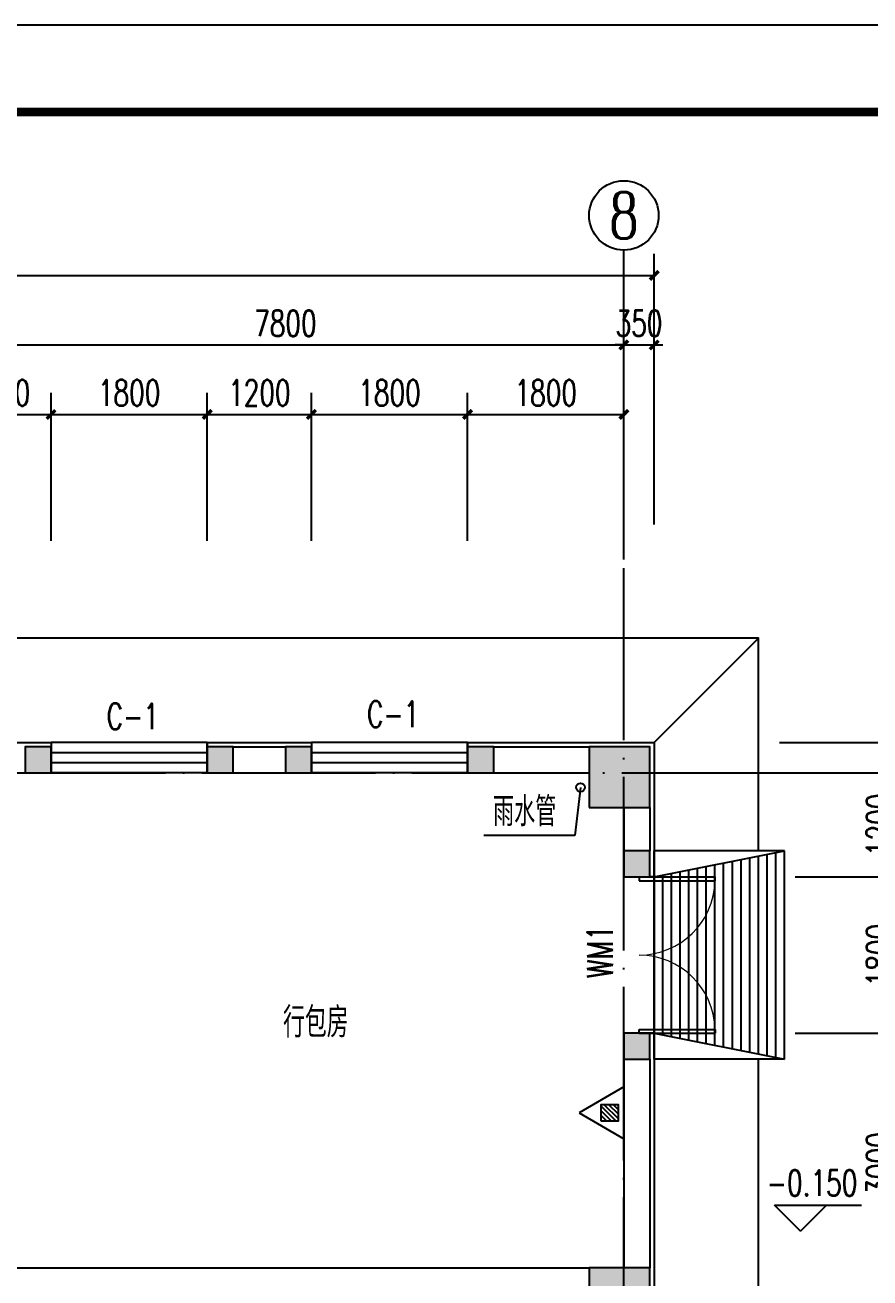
# Model space of a CAD drawing. Extents: x 63793 to 231107, y 20849 to 337643.
# Drawn here: x 197299 to 207035, y 279621 to 294050 of the extents above; entities that cross this region are included whole.
import ezdxf
from ezdxf.enums import TextEntityAlignment as Align

# ---------------------------------------------------------------- set-up
doc = ezdxf.new("R2010")
doc.units = 0
doc.header["$LTSCALE"] = 1000
doc.header["$MEASUREMENT"] = 0
doc.linetypes.add('DASH', pattern=[0.35, 0.25, -0.1])
doc.linetypes.add('DOTE', pattern=[2.42, 2, -0.2, 0.02, -0.2])
for name, color, linetype in [('AXIS', 3, 'Continuous'), ('AXIS_TEXT', 7, 'Continuous'), ('COLUMN', 2, 'Continuous'), ('DIM_ELEV', 3, 'Continuous'), ('DIM_LEAD', 3, 'Continuous'), ('DOTE', 1, 'DOTE'), ('EQUIP_消防', 7, 'Continuous'), ('PUB_DIM', 3, 'Continuous'), ('PUB_HATCH', 8, 'Continuous'), ('PUB_TEXT', 7, 'Continuous'), ('PUB_TITLE', 4, 'Continuous'), ('SURFACE', 6, 'Continuous'), ('WALL', 2, 'Continuous'), ('WINDOW', 4, 'Continuous'), ('WINDOW_TEXT', 7, 'Continuous'), ('新块$0$2D_ROOF', 144, 'Continuous')]:
    doc.layers.add(name, color=color, linetype=linetype)
doc.styles.add('_TCH_AXIS', font='COMPLEX', dxfattribs={"bigfont": 'GBCBIG'})
doc.styles.add('_TCH_DIM', font='SIMPLEX', dxfattribs={"bigfont": 'GBCBIG'})
doc.styles.add('_TCH_DIM_T3', font='SIMPLEX', dxfattribs={"width": 0.705882, "bigfont": 'GBCBIG'})
doc.styles.add('_TCH_WINDOW', font='SIMPLEX', dxfattribs={"height": 3.5, "bigfont": 'GBCBIG'})
doc.styles.add('COMPLEX', font='COMPLEX')
doc.styles.get("Standard").update_dxf_attribs({"font": 'gbenor.shx', "bigfont": 'gbcbig.shx'})
doc.dimstyles.new('_TCH_ARCH&&100', dxfattribs={"dimtxt": 297.5, "dimasz": 100, "dimexe": 250, "dimexo": 300, "dimgap": 100, "dimtad": 1, "dimdec": 0, "dimzin": 0, "dimdsep": 46, "dimtxsty": '_TCH_DIM_T3', "dimblk": 'ARCHTICK', "dimcen": 0.09, "dimclrt": 7, "dimazin": 2, "dimtfac": 1, "dimtdec": 0, "dimtix": 1, "dimtmove": 2, "dimatfit": 3, "dimfxl": 0, "dimtolj": 1, "dimtzin": 0, "dimarcsym": 0})

# ---------------------------------------------------------------- blocks, each defined once
blk = doc.blocks.new('$ATTACHMENT$00000214')
h = blk.add_hatch()
h.set_pattern_fill('ANSI31', color=256, scale=200, style=0)
h.set_pattern_definition([(45, (-38543.802, -6842.639), (-17.67767, 17.67767), [])])
h.paths.add_polyline_path([(-64.9, 1.9), (64.9, 1.9), (64.9, -127.9), (-64.9, -127.9)])
for points in [[(0, 171.8), (-198.4, -171.8), (198.4, -171.8)], [(-64.9, 1.9), (64.9, 1.9), (64.9, -127.9), (-64.9, -127.9)]]:
    blk.add_lwpolyline(points, close=True)
blk = doc.blocks.new('dsff')
at = {"layer": 'EQUIP_消防', "xscale": 1.5, "yscale": 1.5, "zscale": 1.5, "rotation": 90}
blk.add_blockref('$ATTACHMENT$00000214', (414441, 690), dxfattribs=at)
blk = doc.blocks.new('_ArchTick')
at = {"color": 0, "linetype": 'ByBlock', "const_width": 0.4}
blk.add_lwpolyline([(-0.5, -0.5), (0.5, 0.5)], dxfattribs=at)
blk = doc.blocks.new('*D160')
at = {"layer": 'Defpoints', "color": 0, "transparency": 16777216}
for p in [(205874, 282439), (207392, 282439), (205874, 279439)]:
    blk.add_point(p, dxfattribs=at)
at = {"layer": 'PUB_DIM', "color": 0, "lineweight": -2, "transparency": 16777216}
for p, q in [((206174, 282439), (207642, 282439)), ((207392, 279439), (207392, 282439)), ((206174, 279439), (207642, 279439))]:
    blk.add_line(p, q, dxfattribs=at)
at = {"layer": 'PUB_DIM', "color": 0, "lineweight": -2, "transparency": 16777216, "xscale": 100, "yscale": 100, "zscale": 100}
for p, rotation in [((207392, 282439), 90), ((207392, 279439), 270)]:
    blk.add_blockref('_ArchTick', p, dxfattribs=dict(at, rotation=rotation))
at = {"layer": 'PUB_DIM', "color": 7, "transparency": 16777216, "insert": (207144, 280939), "char_height": 297.5, "attachment_point": 5, "rotation": 90, "style": '_TCH_DIM_T3'}
blk.add_mtext('\\A1;3000', dxfattribs=at)
blk = doc.blocks.new('*D161')
at = {"layer": 'Defpoints', "color": 0, "transparency": 16777216}
for p in [(205874, 284239), (207392, 284239), (205874, 282439)]:
    blk.add_point(p, dxfattribs=at)
at = {"layer": 'PUB_DIM', "color": 0, "lineweight": -2, "transparency": 16777216}
for p, q in [((206174, 284239), (207642, 284239)), ((207392, 282439), (207392, 284239)), ((206174, 282439), (207642, 282439))]:
    blk.add_line(p, q, dxfattribs=at)
at = {"layer": 'PUB_DIM', "color": 0, "lineweight": -2, "transparency": 16777216, "xscale": 100, "yscale": 100, "zscale": 100}
for p, rotation in [((207392, 284239), 90), ((207392, 282439), 270)]:
    blk.add_blockref('_ArchTick', p, dxfattribs=dict(at, rotation=rotation))
at = {"layer": 'PUB_DIM', "color": 7, "transparency": 16777216, "insert": (207144, 283339), "char_height": 297.5, "attachment_point": 5, "rotation": 90, "style": '_TCH_DIM_T3'}
blk.add_mtext('\\A1;1800', dxfattribs=at)
blk = doc.blocks.new('*D162')
at = {"layer": 'Defpoints', "color": 0, "transparency": 16777216}
for p in [(205874, 285439), (207392, 285439), (205874, 284239)]:
    blk.add_point(p, dxfattribs=at)
at = {"layer": 'PUB_DIM', "color": 0, "lineweight": -2, "transparency": 16777216}
for p, q in [((206174, 285439), (207642, 285439)), ((207392, 284239), (207392, 285439)), ((206174, 284239), (207642, 284239))]:
    blk.add_line(p, q, dxfattribs=at)
at = {"layer": 'PUB_DIM', "color": 0, "lineweight": -2, "transparency": 16777216, "xscale": 100, "yscale": 100, "zscale": 100}
for p, rotation in [((207392, 285439), 90), ((207392, 284239), 270)]:
    blk.add_blockref('_ArchTick', p, dxfattribs=dict(at, rotation=rotation))
at = {"layer": 'PUB_DIM', "color": 7, "transparency": 16777216, "insert": (207144, 284839), "char_height": 297.5, "attachment_point": 5, "rotation": 90, "style": '_TCH_DIM_T3'}
blk.add_mtext('\\A1;1200', dxfattribs=at)
blk = doc.blocks.new('*D177')
at = {"layer": 'Defpoints', "color": 0, "transparency": 16777216}
for p in [(204199, 289566), (202399, 287812), (204199, 287812)]:
    blk.add_point(p, dxfattribs=at)
at = {"layer": 'PUB_DIM', "color": 0, "lineweight": -2, "transparency": 16777216}
for p, q in [((202399, 288112), (202399, 289816)), ((204199, 288112), (204199, 289816)), ((202399, 289566), (204199, 289566))]:
    blk.add_line(p, q, dxfattribs=at)
at = {"layer": 'PUB_DIM', "color": 0, "lineweight": -2, "transparency": 16777216, "xscale": 100, "yscale": 100, "zscale": 100, "rotation": 180}
blk.add_blockref('_ArchTick', (202399, 289566), dxfattribs=at)
at = {"layer": 'PUB_DIM', "color": 0, "lineweight": -2, "transparency": 16777216, "xscale": 100, "yscale": 100, "zscale": 100}
blk.add_blockref('_ArchTick', (204199, 289566), dxfattribs=at)
at = {"layer": 'PUB_DIM', "color": 7, "transparency": 16777216, "insert": (203299, 289815), "char_height": 297.5, "attachment_point": 5, "style": '_TCH_DIM_T3'}
blk.add_mtext('\\A1;1800', dxfattribs=at)
blk = doc.blocks.new('*D178')
at = {"layer": 'Defpoints', "color": 0, "transparency": 16777216}
for p in [(202399, 289566), (200599, 287812), (202399, 287812)]:
    blk.add_point(p, dxfattribs=at)
at = {"layer": 'PUB_DIM', "color": 0, "lineweight": -2, "transparency": 16777216}
for p, q in [((200599, 288112), (200599, 289816)), ((202399, 288112), (202399, 289816)), ((200599, 289566), (202399, 289566))]:
    blk.add_line(p, q, dxfattribs=at)
at = {"layer": 'PUB_DIM', "color": 0, "lineweight": -2, "transparency": 16777216, "xscale": 100, "yscale": 100, "zscale": 100, "rotation": 180}
blk.add_blockref('_ArchTick', (200599, 289566), dxfattribs=at)
at = {"layer": 'PUB_DIM', "color": 0, "lineweight": -2, "transparency": 16777216, "xscale": 100, "yscale": 100, "zscale": 100}
blk.add_blockref('_ArchTick', (202399, 289566), dxfattribs=at)
at = {"layer": 'PUB_DIM', "color": 7, "transparency": 16777216, "insert": (201499, 289815), "char_height": 297.5, "attachment_point": 5, "style": '_TCH_DIM_T3'}
blk.add_mtext('\\A1;1800', dxfattribs=at)
blk = doc.blocks.new('*D179')
at = {"layer": 'Defpoints', "color": 0, "transparency": 16777216}
for p in [(200599, 289566), (199399, 287812), (200599, 287812)]:
    blk.add_point(p, dxfattribs=at)
at = {"layer": 'PUB_DIM', "color": 0, "lineweight": -2, "transparency": 16777216}
for p, q in [((199399, 288112), (199399, 289816)), ((200599, 288112), (200599, 289816)), ((199399, 289566), (200599, 289566))]:
    blk.add_line(p, q, dxfattribs=at)
at = {"layer": 'PUB_DIM', "color": 0, "lineweight": -2, "transparency": 16777216, "xscale": 100, "yscale": 100, "zscale": 100, "rotation": 180}
blk.add_blockref('_ArchTick', (199399, 289566), dxfattribs=at)
at = {"layer": 'PUB_DIM', "color": 0, "lineweight": -2, "transparency": 16777216, "xscale": 100, "yscale": 100, "zscale": 100}
blk.add_blockref('_ArchTick', (200599, 289566), dxfattribs=at)
at = {"layer": 'PUB_DIM', "color": 7, "transparency": 16777216, "insert": (199999, 289815), "char_height": 297.5, "attachment_point": 5, "style": '_TCH_DIM_T3'}
blk.add_mtext('\\A1;1200', dxfattribs=at)
blk = doc.blocks.new('*D180')
at = {"layer": 'Defpoints', "color": 0, "transparency": 16777216}
for p in [(199399, 289566), (197599, 287812), (199399, 287812)]:
    blk.add_point(p, dxfattribs=at)
at = {"layer": 'PUB_DIM', "color": 0, "lineweight": -2, "transparency": 16777216}
for p, q in [((197599, 288112), (197599, 289816)), ((199399, 288112), (199399, 289816)), ((197599, 289566), (199399, 289566))]:
    blk.add_line(p, q, dxfattribs=at)
at = {"layer": 'PUB_DIM', "color": 0, "lineweight": -2, "transparency": 16777216, "xscale": 100, "yscale": 100, "zscale": 100, "rotation": 180}
blk.add_blockref('_ArchTick', (197599, 289566), dxfattribs=at)
at = {"layer": 'PUB_DIM', "color": 0, "lineweight": -2, "transparency": 16777216, "xscale": 100, "yscale": 100, "zscale": 100}
blk.add_blockref('_ArchTick', (199399, 289566), dxfattribs=at)
at = {"layer": 'PUB_DIM', "color": 7, "transparency": 16777216, "insert": (198499, 289815), "char_height": 297.5, "attachment_point": 5, "style": '_TCH_DIM_T3'}
blk.add_mtext('\\A1;1800', dxfattribs=at)
blk = doc.blocks.new('*D181')
at = {"layer": 'Defpoints', "color": 0, "transparency": 16777216}
for p in [(197599, 289566), (196399, 287812), (197599, 287812)]:
    blk.add_point(p, dxfattribs=at)
at = {"layer": 'PUB_DIM', "color": 0, "lineweight": -2, "transparency": 16777216}
for p, q in [((196399, 288112), (196399, 289816)), ((197599, 288112), (197599, 289816)), ((196399, 289566), (197599, 289566))]:
    blk.add_line(p, q, dxfattribs=at)
at = {"layer": 'PUB_DIM', "color": 0, "lineweight": -2, "transparency": 16777216, "xscale": 100, "yscale": 100, "zscale": 100, "rotation": 180}
blk.add_blockref('_ArchTick', (196399, 289566), dxfattribs=at)
at = {"layer": 'PUB_DIM', "color": 0, "lineweight": -2, "transparency": 16777216, "xscale": 100, "yscale": 100, "zscale": 100}
blk.add_blockref('_ArchTick', (197599, 289566), dxfattribs=at)
at = {"layer": 'PUB_DIM', "color": 7, "transparency": 16777216, "insert": (196999, 289815), "char_height": 297.5, "attachment_point": 5, "style": '_TCH_DIM_T3'}
blk.add_mtext('\\A1;1200', dxfattribs=at)
blk = doc.blocks.new('*D256')
at = {"layer": 'AXIS', "color": 0, "lineweight": -2, "transparency": 16777216}
for p, q in [((205992, 285439), (208442, 285439)), ((208192, 279439), (208192, 285439)), ((205992, 279439), (208442, 279439))]:
    blk.add_line(p, q, dxfattribs=at)
at = {"layer": 'Defpoints', "color": 0, "transparency": 16777216}
for p in [(205692, 285439), (208192, 285439), (205692, 279439)]:
    blk.add_point(p, dxfattribs=at)
at = {"layer": 'AXIS', "color": 0, "lineweight": -2, "transparency": 16777216, "xscale": 100, "yscale": 100, "zscale": 100}
for p, rotation in [((208192, 285439), 90), ((208192, 279439), 270)]:
    blk.add_blockref('_ArchTick', p, dxfattribs=dict(at, rotation=rotation))
at = {"layer": 'AXIS', "color": 7, "transparency": 16777216, "insert": (207944, 282439), "char_height": 297.5, "attachment_point": 5, "rotation": 90, "style": '_TCH_DIM_T3'}
blk.add_mtext('\\A1;6000', dxfattribs=at)
blk = doc.blocks.new('*D257')
at = {"layer": 'AXIS', "color": 0, "lineweight": -2, "transparency": 16777216}
for p, q in [((208192, 285789), (208192, 285889)), ((205992, 285789), (208442, 285789)), ((208192, 285439), (208192, 285789)), ((205992, 285439), (208442, 285439)), ((208192, 285439), (208192, 285339))]:
    blk.add_line(p, q, dxfattribs=at)
at = {"layer": 'Defpoints', "color": 0, "transparency": 16777216}
for p in [(205692, 285789), (208192, 285789), (205692, 285439)]:
    blk.add_point(p, dxfattribs=at)
at = {"layer": 'AXIS', "color": 0, "lineweight": -2, "transparency": 16777216, "xscale": 100, "yscale": 100, "zscale": 100}
for p, rotation in [((208192, 285789), 270), ((208192, 285439), 90)]:
    blk.add_blockref('_ArchTick', p, dxfattribs=dict(at, rotation=rotation))
at = {"layer": 'AXIS', "color": 7, "transparency": 16777216, "insert": (207944, 285614), "char_height": 297.5, "attachment_point": 5, "rotation": 90, "style": '_TCH_DIM_T3'}
blk.add_mtext('\\A1;350', dxfattribs=at)
blk = doc.blocks.new('*D258')
at = {"layer": 'AXIS', "color": 0, "lineweight": -2, "transparency": 16777216}
for p, q in [((205992, 285789), (209242, 285789)), ((208992, 264089), (208992, 285789)), ((205992, 264089), (209242, 264089))]:
    blk.add_line(p, q, dxfattribs=at)
at = {"layer": 'Defpoints', "color": 0, "transparency": 16777216}
for p in [(205692, 285789), (208992, 285789), (205692, 264089)]:
    blk.add_point(p, dxfattribs=at)
at = {"layer": 'AXIS', "color": 0, "lineweight": -2, "transparency": 16777216, "xscale": 100, "yscale": 100, "zscale": 100}
for p, rotation in [((208992, 285789), 90), ((208992, 264089), 270)]:
    blk.add_blockref('_ArchTick', p, dxfattribs=dict(at, rotation=rotation))
at = {"layer": 'AXIS', "color": 7, "transparency": 16777216, "insert": (208744, 274939), "char_height": 297.5, "attachment_point": 5, "rotation": 90, "style": '_TCH_DIM_T3'}
blk.add_mtext('\\A1;21700', dxfattribs=at)
blk = doc.blocks.new('*D282')
at = {"layer": 'AXIS', "color": 0, "lineweight": -2, "transparency": 16777216}
for p, q in [((196399, 288300), (196399, 290616)), ((204199, 288300), (204199, 290616)), ((196399, 290366), (204199, 290366))]:
    blk.add_line(p, q, dxfattribs=at)
at = {"layer": 'Defpoints', "color": 0, "transparency": 16777216}
for p in [(204199, 290366), (196399, 288000), (204199, 288000)]:
    blk.add_point(p, dxfattribs=at)
at = {"layer": 'AXIS', "color": 0, "lineweight": -2, "transparency": 16777216, "xscale": 100, "yscale": 100, "zscale": 100, "rotation": 180}
blk.add_blockref('_ArchTick', (196399, 290366), dxfattribs=at)
at = {"layer": 'AXIS', "color": 0, "lineweight": -2, "transparency": 16777216, "xscale": 100, "yscale": 100, "zscale": 100}
blk.add_blockref('_ArchTick', (204199, 290366), dxfattribs=at)
at = {"layer": 'AXIS', "color": 7, "transparency": 16777216, "insert": (200299, 290615), "char_height": 297.5, "attachment_point": 5, "style": '_TCH_DIM_T3'}
blk.add_mtext('\\A1;7800', dxfattribs=at)
blk = doc.blocks.new('*D283')
at = {"layer": 'AXIS', "color": 0, "lineweight": -2, "transparency": 16777216}
for p, q in [((204199, 288300), (204199, 290616)), ((204549, 288300), (204549, 290616)), ((204199, 290366), (204099, 290366)), ((204199, 290366), (204549, 290366)), ((204549, 290366), (204649, 290366))]:
    blk.add_line(p, q, dxfattribs=at)
at = {"layer": 'Defpoints', "color": 0, "transparency": 16777216}
for p in [(204549, 290366), (204199, 288000), (204549, 288000)]:
    blk.add_point(p, dxfattribs=at)
at = {"layer": 'AXIS', "color": 0, "lineweight": -2, "transparency": 16777216, "xscale": 100, "yscale": 100, "zscale": 100}
blk.add_blockref('_ArchTick', (204199, 290366), dxfattribs=at)
at = {"layer": 'AXIS', "color": 0, "lineweight": -2, "transparency": 16777216, "xscale": 100, "yscale": 100, "zscale": 100, "rotation": 180}
blk.add_blockref('_ArchTick', (204549, 290366), dxfattribs=at)
at = {"layer": 'AXIS', "color": 7, "transparency": 16777216, "insert": (204374, 290615), "char_height": 297.5, "attachment_point": 5, "style": '_TCH_DIM_T3'}
blk.add_mtext('\\A1;350', dxfattribs=at)
blk = doc.blocks.new('*D284')
at = {"layer": 'AXIS', "color": 0, "lineweight": -2, "transparency": 16777216}
for p, q in [((142649, 289600), (142649, 291416)), ((204549, 289600), (204549, 291416)), ((142649, 291166), (204549, 291166))]:
    blk.add_line(p, q, dxfattribs=at)
at = {"layer": 'Defpoints', "color": 0, "transparency": 16777216}
for p in [(204549, 291166), (142649, 289300), (204549, 289300)]:
    blk.add_point(p, dxfattribs=at)
at = {"layer": 'AXIS', "color": 0, "lineweight": -2, "transparency": 16777216, "xscale": 100, "yscale": 100, "zscale": 100, "rotation": 180}
blk.add_blockref('_ArchTick', (142649, 291166), dxfattribs=at)
at = {"layer": 'AXIS', "color": 0, "lineweight": -2, "transparency": 16777216, "xscale": 100, "yscale": 100, "zscale": 100}
blk.add_blockref('_ArchTick', (204549, 291166), dxfattribs=at)
at = {"layer": 'AXIS', "color": 7, "transparency": 16777216, "insert": (172857, 291441), "char_height": 297.5, "attachment_point": 5, "style": '_TCH_DIM_T3'}
blk.add_mtext('\\A1;61900', dxfattribs=at)
blk = doc.blocks.new('_FZH')
blk.add_lwpolyline([(-0.5, -0.5), (0.5, -0.5), (0.5, 0.5), (-0.5, 0.5)], close=True)
at = {"layer": 'PUB_HATCH'}
blk.add_solid([(-0.5, -0.5), (0.5, -0.5), (-0.5, 0.5), (0.5, 0.5)], dxfattribs=at)
blk = doc.blocks.new('$DorLib2D$00000002')
for p, q in [((-0.5, 0), (-0.5, 0.4875)), ((-0.475, 0.4875), (-0.5, 0.4875)), ((-0.475, 0), (-0.475, 0.4875)), ((0.475, 0), (0.475, 0.4875)), ((0.475, 0.4875), (0.5, 0.4875)), ((0.5, 0), (0.5, 0.4875)), ((-0.5, 0), (-0.475, 0)), ((0.5, 0), (0.475, 0))]:
    blk.add_line(p, q)
at = {"lineweight": 13}
for centre, start, end in [((-0.4875, 0), 0, 88.53072), ((0.4875, 0), 91.46928, 180)]:
    blk.add_arc(centre, 0.4875, start, end, dxfattribs=at)
blk = doc.blocks.new('$WINLIB2D$00000001')
for p, q in [((-0.5, 0.5), (0.5, 0.5)), ((-0.5, 0.5), (-0.5, -0.5)), ((0.5, -0.5), (0.5, 0.5)), ((0.5, 0.1667), (-0.5, 0.1667)), ((0.5, -0.1667), (-0.5, -0.1667)), ((-0.5, -0.5), (0.5, -0.5))]:
    blk.add_line(p, q)
blk = doc.blocks.new('_AXISO')
blk.add_circle((0, 0), 0.5)
at = {"layer": 'AXIS_TEXT', "style": 'COMPLEX', "width": 1.041667}
blk.add_attdef('A', text='', height=0.56, dxfattribs=at).set_placement((-0.25, -0.28), (0.25, -0.28), align=Align.FIT)

msp = doc.modelspace()

# ---------------------------------------------------------------- linework, layer by layer
for p, q in [((204549.3, 285788.9), (205749.4, 286989)), ((205749.4, 279138.9), (205749.4, 282138.9))]:
    msp.add_line(p, q)
at = {"color": 9}
for p, q in [((206049.3, 284538.9), (204549.3, 284538.9)), ((204549.3, 282138.9), (204549.3, 284538.9)), ((204549.3, 284238.9), (206049.3, 284538.9)), ((205349.3, 282278.9), (205349.3, 284398.9)), ((205449.3, 282258.9), (205449.3, 284418.9)), ((205549.3, 282238.9), (205549.3, 284438.9)), ((205649.3, 282218.9), (205649.3, 284458.9)), ((205749.3, 282198.9), (205749.3, 284478.9)), ((205849.3, 282178.9), (205849.3, 284498.9)), ((205949.3, 282158.9), (205949.3, 284518.9)), ((206049.3, 282138.9), (206049.3, 284538.9)), ((204649.3, 282418.9), (204649.3, 284258.9)), ((204749.3, 282398.9), (204749.3, 284278.9)), ((204849.3, 282378.9), (204849.3, 284298.9)), ((204949.3, 282358.9), (204949.3, 284318.9)), ((205049.3, 282338.9), (205049.3, 284338.9)), ((205149.3, 282318.9), (205149.3, 284358.9)), ((205249.3, 282298.9), (205249.3, 284378.9)), ((204549.3, 282438.9), (206049.3, 282138.9)), ((206049.3, 282138.9), (204549.3, 282138.9))]:
    msp.add_line(p, q, dxfattribs=at)
msp.add_lwpolyline([(205749.4, 284538.9), (205749.4, 286989), (194899.3, 286988.9)])
at = {"layer": 'AXIS'}
for p, q in [((204199.3, 287895.5), (204199.3, 291457.5)), ((206426.7, 285438.9), (209365.8, 285438.9))]:
    msp.add_line(p, q, dxfattribs=at)
at = {"layer": 'DIM_ELEV'}
for p, q in [((206233.9, 280160.9), (205933.9, 280460.9)), ((205933.9, 280460.9), (206935.7, 280460.9)), ((206233.9, 280160.9), (206533.9, 280460.9))]:
    msp.add_line(p, q, dxfattribs=at)
at = {"layer": 'DIM_LEAD'}
for p, q in [((203699.2, 285271), (203635, 284718.3)), ((203635, 284718.3), (202586.6, 284718.3))]:
    msp.add_line(p, q, dxfattribs=at)
at = {"layer": 'DOTE'}
for p, q in [((204199.3, 261612.7), (204199.3, 287795.5)), ((138837, 285438.9), (206199.3, 285438.9))]:
    msp.add_line(p, q, dxfattribs=at)
at = {"layer": 'PUB_TITLE'}
msp.add_lwpolyline([(132027.2, 252050.1), (221227.2, 252050.1), (221227.2, 294050.1), (132027.2, 294050.1)], close=True, dxfattribs=at)
at = {"layer": 'PUB_TITLE', "const_width": 100}
msp.add_lwpolyline([(134527.2, 253050.1), (220227.2, 253050.1), (220227.2, 293050.1), (134527.2, 293050.1)], close=True, dxfattribs=at)
at = {"layer": 'SURFACE'}
for p, q in [((196399.3, 285788.9), (197449.3, 285788.9)), ((197449.3, 285788.9), (197599.3, 285788.9)), ((197599.3, 285788.9), (197599.3, 285738.9)), ((199399.3, 285788.9), (199399.3, 285738.9)), ((199399.3, 285788.9), (199549.3, 285788.9)), ((199549.3, 285788.9), (200449.3, 285788.9)), ((200449.3, 285788.9), (200599.3, 285788.9)), ((200599.3, 285788.9), (200599.3, 285738.9)), ((202399.3, 285788.9), (202399.3, 285738.9)), ((202399.3, 285788.9), (202549.3, 285788.9)), ((202549.3, 285788.9), (204549.3, 285788.9)), ((204549.3, 285788.9), (204549.3, 284388.9)), ((204549.3, 284388.9), (204549.3, 284238.9)), ((204549.3, 284238.9), (204499.3, 284238.9)), ((204549.3, 282438.9), (204499.3, 282438.9)), ((204549.3, 282438.9), (204549.3, 282288.9)), ((204549.3, 282288.9), (204549.3, 279438.9))]:
    msp.add_line(p, q, dxfattribs=at)
at = {"layer": 'WALL'}
for p, q in [((199699.3, 285738.9), (200299.3, 285738.9)), ((202699.3, 285738.9), (203799.3, 285738.9)), ((199699.3, 285438.9), (200299.3, 285438.9)), ((202699.3, 285438.9), (203799.3, 285438.9)), ((204199.3, 285038.9), (204199.3, 284538.9)), ((204499.3, 285038.9), (204499.3, 284538.9)), ((204199.3, 282138.9), (204199.3, 279738.9)), ((204499.3, 282138.9), (204499.3, 279738.9)), ((196799.3, 279738.9), (203799.3, 279738.9))]:
    msp.add_line(p, q, dxfattribs=at)
at = {"layer": 'WINDOW'}
msp.add_line((204549.3, 284238.9), (204549.3, 282438.9), dxfattribs=at)
at = {"layer": '新块$0$2D_ROOF', "color": 3}
msp.add_circle((203699.2, 285271), 50, dxfattribs=at)

# ---------------------------------------------------------------- block references
msp.add_blockref('dsff', (-210499.8, 280832.5))
at = {"layer": 'AXIS'}
ref = msp.add_blockref('_AXISO', (204199.3, 291857.5), dxfattribs=dict(at, xscale=800, yscale=800, zscale=800))
ref.add_attrib('A', '8', dxfattribs={"layer": 'AXIS_TEXT', "height": 532.5, "style": '_TCH_AXIS'}).set_placement((204021.8, 291591.3), (204376.8, 291591.3), align=Align.FIT)
at = {"layer": 'COLUMN'}
for p, xscale, yscale, zscale in [((197449.3, 285588.9), 300, 300, 300), ((200449.3, 285588.9), 300, 300, 300), ((204149.3, 285388.9), 700, 700, 700), ((204149.3, 279388.9), 699.9999999997672, 699.9999999997672, 699.9999999997672)]:
    msp.add_blockref('_FZH', p, dxfattribs=dict(at, xscale=xscale, yscale=yscale, zscale=zscale))
at = {"layer": 'COLUMN', "xscale": 300, "yscale": 300, "zscale": 300, "rotation": 90}
for p in [(199549.3, 285588.9), (202549.3, 285588.9), (204349.3, 284388.9), (204349.3, 282288.9)]:
    msp.add_blockref('_FZH', p, dxfattribs=at)
at = {"layer": 'WINDOW'}
ref = msp.add_blockref('$WINLIB2D$00000001', (198499.3, 285613.9), dxfattribs=dict(at, xscale=-1800, yscale=-350, zscale=-1800))
ref.add_attrib('A', 'C-1', (198239.3, 285940.2), dxfattribs={"layer": 'WINDOW_TEXT', "height": 297.5, "style": '_TCH_WINDOW', "width": 0.705882})
ref = msp.add_blockref('$WINLIB2D$00000001', (201499.3, 285613.9), dxfattribs=dict(at, xscale=-1800, yscale=-350, zscale=-1800))
ref.add_attrib('A', 'C-1', (201239.3, 285965.2), dxfattribs={"layer": 'WINDOW_TEXT', "height": 297.5, "style": '_TCH_WINDOW', "width": 0.705882})
ref = msp.add_blockref('$DorLib2D$00000002', (204374.3, 283338.9), dxfattribs=dict(at, xscale=1800, yscale=1800, zscale=1800, rotation=269.9999999999978))
ref.add_attrib('A', 'WM1', (204073, 283073.9), dxfattribs={"layer": 'WINDOW_TEXT', "height": 297.5, "rotation": 90, "style": '_TCH_WINDOW', "width": 0.705882})

# ---------------------------------------------------------------- texts
at = {"linetype": 'DASH', "insert": (200271.3, 282739.4), "char_height": 350, "width": 1235.139, "attachment_point": 1}
msp.add_mtext('行包房', dxfattribs=at)
at = {"layer": 'PUB_TEXT', "style": '_TCH_DIM'}
msp.add_text('雨水管', height=337.59, dxfattribs=at).set_placement((202691.6, 284823.3))
at = {"layer": 'PUB_TEXT', "style": '_TCH_DIM', "width": 0.705882}
msp.add_text('-0.150', height=297.5, dxfattribs=at).set_placement((205845.7, 280565.9))

# ---------------------------------------------------------------- dimensions: what is measured, and where the dimension line sits
at = {"layer": 'AXIS'}
dim = msp.add_linear_dim(base=(204549.3, 291166.2), p1=(142649.3, 289299.5), p2=(204549.3, 289299.5), angle=0, text='61900', dimstyle='_TCH_ARCH&&100', dxfattribs=at)
dim.commit()
dim.dimension.update_dxf_attribs({"geometry": '*D284', "text_midpoint": (172856.9, 291441.2), "dimtype": 129})
for p1, p2, distance, text, picture, middle in [((196399.3, 287999.5), (204199.3, 287999.5), 2366.7, '7800', '*D282', (200299.3, 290615)), ((204199.3, 287999.5), (204549.3, 287999.5), 2366.7, '350', '*D283', (204374.3, 290615)), ((205692.4, 285438.9), (205692.4, 285788.9), -2500, '350', '*D257', (207943.6, 285613.9)), ((205692.4, 264088.9), (205692.4, 285788.9), -3300, '21700', '*D258', (208743.6, 274938.9)), ((205692.4, 279438.9), (205692.4, 285438.9), -2500, '6000', '*D256', (207943.6, 282438.9))]:
    dim = msp.add_aligned_dim(p1=p1, p2=p2, distance=distance, text=text, dimstyle='_TCH_ARCH&&100', dxfattribs=at)
    dim.commit()
    dim.dimension.update_dxf_attribs({"geometry": picture, "text_midpoint": middle})
at = {"layer": 'PUB_DIM'}
for p1, p2, distance, text, picture, middle in [((196399.3, 287811.7), (197599.3, 287811.7), 1754.5, '1200', '*D181', (196999.3, 289815)), ((197599.3, 287811.7), (199399.3, 287811.7), 1754.5, '1800', '*D180', (198499.3, 289815)), ((199399.3, 287811.7), (200599.3, 287811.7), 1754.5, '1200', '*D179', (199999.3, 289815)), ((200599.3, 287811.7), (202399.3, 287811.7), 1754.5, '1800', '*D178', (201499.3, 289815)), ((202399.3, 287811.7), (204199.3, 287811.7), 1754.5, '1800', '*D177', (203299.3, 289815)), ((205873.6, 284238.9), (205873.6, 285438.9), -1518.8, '1200', '*D162', (207143.6, 284838.9)), ((205873.6, 282438.9), (205873.6, 284238.9), -1518.8, '1800', '*D161', (207143.6, 283338.9)), ((205873.6, 279438.9), (205873.6, 282438.9), -1518.8, '3000', '*D160', (207143.6, 280938.9))]:
    dim = msp.add_aligned_dim(p1=p1, p2=p2, distance=distance, text=text, dimstyle='_TCH_ARCH&&100', dxfattribs=at)
    dim.commit()
    dim.dimension.update_dxf_attribs({"geometry": picture, "text_midpoint": middle})

doc.saveas('drawing.dxf')
